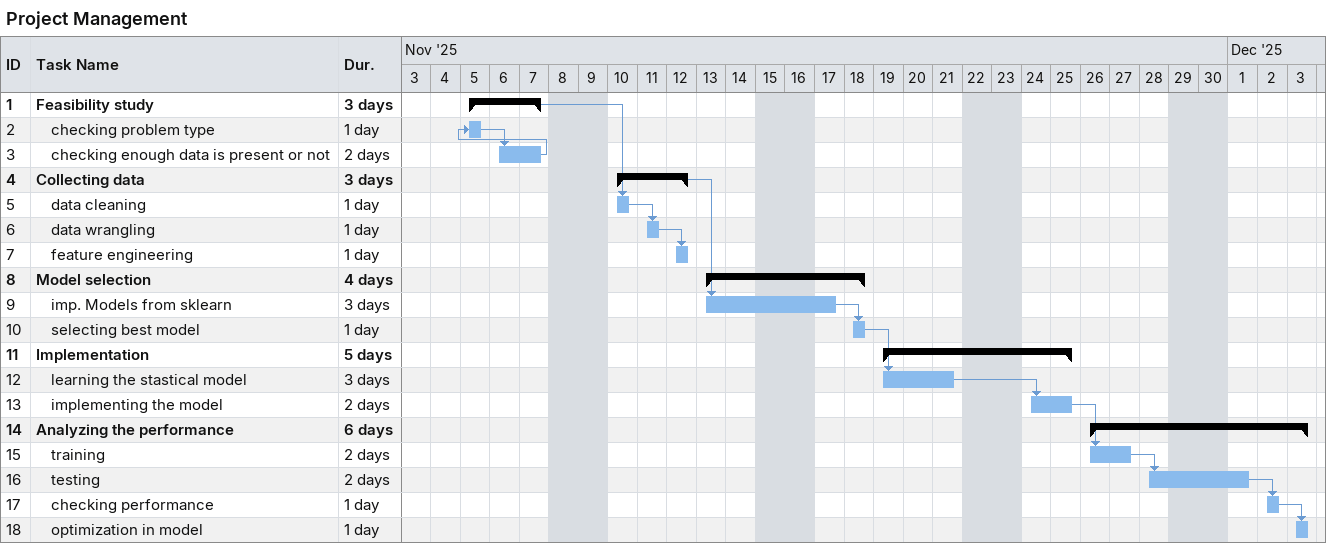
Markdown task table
Project Management

| ID | Level | Task | Duration | Start | Finish | Predecessors |
|---|---|---|---|---|---|---|
| 1 | 1 | **Feasibility study** | 3d | 2025-11-05 | 2025-11-07 |  |
| 2 | 2 | checking problem type | 1d | 2025-11-05 | 2025-11-05 | 3 |
| 3 | 2 | checking enough data is present or not | 2d | 2025-11-06 | 2025-11-07 | 2 |
| 4 | 1 | **Collecting data** | 3d | 2025-11-10 | 2025-11-12 |  |
| 5 | 2 | data cleaning | 1d | 2025-11-10 | 2025-11-10 | 1 |
| 6 | 2 | data wrangling | 1d | 2025-11-11 | 2025-11-11 | 5 |
| 7 | 2 | feature engineering | 1d | 2025-11-12 | 2025-11-12 | 6 |
| 8 | 1 | **Model selection** | 4d | 2025-11-13 | 2025-11-18 |  |
| 9 | 2 | imp. Models from sklearn | 3d | 2025-11-13 | 2025-11-17 | 4 |
| 10 | 2 | selecting best model | 1d | 2025-11-18 | 2025-11-18 | 9 |
| 11 | 1 | **Implementation** | 5d | 2025-11-19 | 2025-11-25 |  |
| 12 | 2 | learning the stastical model | 3d | 2025-11-19 | 2025-11-21 | 10 |
| 13 | 2 | implementing the model | 2d | 2025-11-24 | 2025-11-25 | 12 |
| 14 | 1 | **Analyzing the performance** | 6d | 2025-11-26 | 2025-12-03 |  |
| 15 | 2 | training | 2d | 2025-11-26 | 2025-11-27 | 13 |
| 16 | 2 | testing | 2d | 2025-11-28 | 2025-12-01 | 15 |
| 17 | 2 | checking performance | 1d | 2025-12-02 | 2025-12-02 | 16 |
| 18 | 2 | optimization in model | 1d | 2025-12-03 | 2025-12-03 | 17 |
